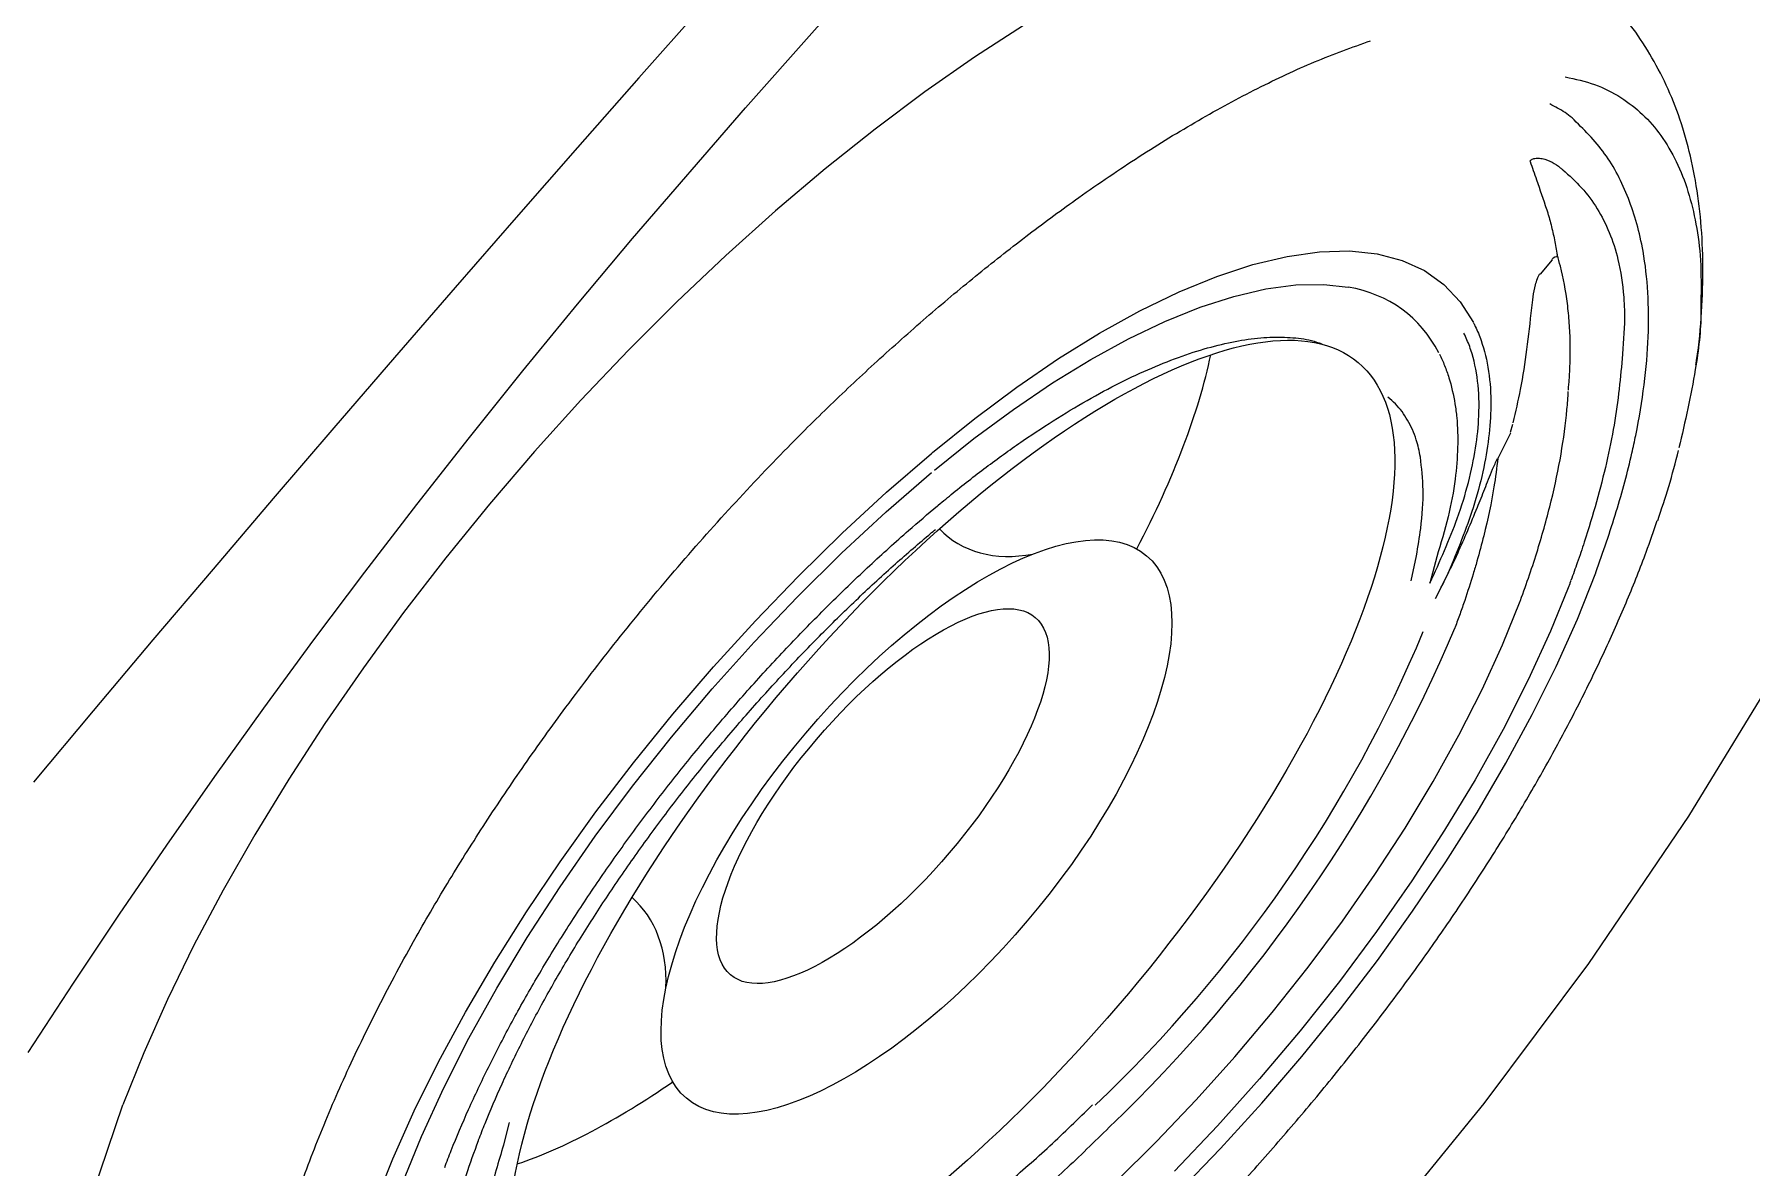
# Model space of a CAD drawing. Extents: x 938 to 1038, y 781 to 934.
# Drawn here: x 949.718 to 951.977, y 872.718 to 874.208 of the extents above; entities that cross this region are included whole.
import ezdxf

# ---------------------------------------------------------------- set-up
doc = ezdxf.new("R2010")
doc.units = 0
doc.header["$MEASUREMENT"] = 0
doc.linetypes.add('SLD-Solid', pattern=[0])
for name, color, linetype in [('1', 4, 'Continuous'), ('1_CYAN', 4, 'Continuous'), ('2', 2, 'Continuous'), ('DIM', 3, 'Continuous')]:
    doc.layers.add(name, color=color, linetype=linetype)

# ---------------------------------------------------------------- blocks, each defined once
blk = doc.blocks.new('MIDJET')
at = {"layer": '1', "color": 3, "linetype": 'SLD-Solid', "lineweight": 15}
for p, q in [((-0.07916177500534616, 1.19913128945926), (-0.1456321948490569, 1.231332416440353)), ((-0.01143703298683363, 1.163116611808704), (-0.07916177500534616, 1.19913128945926)), ((0.05727016776930327, 1.123432953348257), (-0.01143703298683363, 1.163116611808704)), ((0.1266839647929601, 1.080239730139184), (0.05727016776930327, 1.123432953348257)), ((0.1965257021402067, 1.033710267848548), (0.1266839647929601, 1.080239730139184)), ((0.2665150688487188, 0.9840313293248926), (0.1965257021402067, 1.033710267848548)), ((0.3363710481846596, 0.9314023328446979), (0.2665150688487188, 0.9840313293248926)), ((0.4058131851186815, 0.8760346807066526), (0.3363710481846596, 0.9314023328446979)), ((-0.3007123949947683, 0.9108167950045356), (-0.2409272785444472, 0.8820085267368114)), ((-0.2409272785444472, 0.8820085267368114), (-0.1798898275953889, 0.849391944359823)), ((-0.2748332697441427, 0.8719968570842411), (-0.2143259735345566, 0.8424302796437075)), ((0.4745627704948134, 0.8181504921477938), (0.4058131851186815, 0.8760346807066526)), ((-0.2143259735345566, 0.8424302796437075), (-0.1525254817430906, 0.8088024284014494)), ((-0.1798898275953889, 0.849391944359823), (-0.117901452170905, 0.813128096480952)), ((-0.117901452170905, 0.813128096480952), (-0.05526829267949296, 0.7733960902345842)), ((0.5423437975824257, 0.7579822548841548), (0.4745627704948134, 0.8181504921477938)), ((-0.1525254817430906, 0.8088024284014494), (-0.08977695034204203, 0.7713009893099496)), ((-0.2246613550926, 0.7680182315329631), (-0.223829354241623, 0.7676476453517438)), ((-0.08977695034204203, 0.7713009893099496), (-0.02643099850775599, 0.7301356469915703)), ((-0.05526829267949296, 0.7733960902345842), (0.007700413893431346, 0.7303920254563536)), ((0.6088841041254227, 0.6957714300635729), (0.5423437975824257, 0.7579822548841548)), ((-0.2040564612450879, 0.726243413797107), (-0.2291038460963861, 0.7341721511737518)), ((-0.02643099850775599, 0.7301356469915703), (0.03715857932485278, 0.6855362141791375)), ((0.007700413893431346, 0.7303920254563536), (0.0706936729465113, 0.6843283905744642)), ((0.03715857932485278, 0.6855362141791375), (0.1006365285862501, 0.6377519199917145)), ((0.0706936729465113, 0.6843283905744642), (0.1334003852071248, 0.635432600998314)), ((0.6739166695817715, 0.6317677685088796), (0.6088841041254227, 0.6957714300635729)), ((0.1006365285862501, 0.6377519199917145), (0.1636482554960139, 0.5870496571647834)), ((0.1334003852071248, 0.635432600998314), (0.1955109077239854, 0.5839461574314271)), ((0.7371803569579569, 0.5662282756701273), (0.6739166695817715, 0.6317677685088796)), ((0.1636482554960139, 0.5870496571647834), (0.2258417651508964, 0.5337126929966018)), ((0.1955109077239854, 0.5839461574314271), (0.2567185059078696, 0.5301232676291505)), ((0.7984212499144263, 0.4994159295572871), (0.7371803569579569, 0.5662282756701273)), ((0.2258417651508964, 0.5337126929966018), (0.2868696220712934, 0.4780389346494616)), ((0.2567185059078696, 0.5301232676291505), (0.3167209534576969, 0.4742297461524032)), ((0.8573934019050995, 0.4315990789865936), (0.7984212499144263, 0.4994159295572871)), ((0.2868696220712934, 0.4780389346494616), (0.3463909292820162, 0.4203394049225579)), ((0.3167209534576969, 0.4742297461524032), (0.3752219207555427, 0.4165416140557454)), ((0.9138601952750065, 0.3630498857439477), (0.8573934019050995, 0.4315990789865936)), ((0.3463909292820162, 0.4203394049225579), (0.4040732020937412, 0.3609363981163511)), ((0.3752219207555427, 0.4165416140557454), (0.4319324777305837, 0.3573437722756978)), ((0.9675948742838472, 0.2940435458692718), (0.9138601952750065, 0.3630498857439477)), ((0.4040732020937412, 0.3609363981163511), (0.4595941649500119, 0.3001618132641966)), ((0.4319324777305837, 0.3573437722756978), (0.4865726141307931, 0.2969285223536389)), ((0.4595941649500119, 0.3001618132641966), (0.5126436852019083, 0.2383551154191537)), ((0.4865726141307931, 0.2969285223536389), (0.5388725386271744, 0.2355942031767171)), ((1.018381737512414, 0.2248571161156718), (0.9675948742838472, 0.2940435458692718)), ((0.5126436852019083, 0.2383551154191537), (0.5629254811307334, 0.175861536062925)), ((0.5388725386271744, 0.2355942031767171), (0.5885738932123843, 0.1736437416675614)), ((1.066016903515518, 0.1557683114557733), (1.018381737512414, 0.2248571161156718)), ((0.5629254811307334, 0.175861536062925), (0.6101585497424367, 0.1130302443590807)), ((0.5885738932123843, 0.1736437416675614), (0.6354312844683818, 0.111383035622481)), ((1.110309202387555, 0.08705446244061932), (1.066016903515518, 0.1557683114557733)), ((0.5342452386158243, 0.1142426972362642), (0.5350541572037528, 0.1130922070813654)), ((0.5658686596157665, 0.1081833325488191), (0.5666357862985194, 0.1071105673578217)), ((0.6131417295719501, 0.1089070406784032), (0.6510585375235394, 0.05421097666044261)), ((0.6354311145956615, 0.1113830333935937), (0.6365171913398626, 0.1098897085450545)), ((0.6365171913398626, 0.1098897085450545), (0.6773690440095805, 0.0514320825179766)), ((1.151080732380947, 0.0189914570196521), (1.110309202387555, 0.08705446244061932)), ((0.6510585375235394, 0.05421097666044261), (0.6856830659964785, -0.0001064595432183069)), ((0.6773690440095805, 0.0514320825179766), (0.7147170452954299, -0.006655874952002705)), ((1.188167883124784, -0.04814749308401645), (1.151080732380947, 0.0189914570196521)), ((0.6856830659964785, -0.0001064595432183069), (0.7168009827484525, -0.05370902397056909)), ((0.7147170452954299, -0.006655874952002705), (0.7483286834238783, -0.06401243812616997)), ((-0.3366027226316533, -0.0643502523216597), (-0.2878091611190428, -0.1212685844863159)), ((0.7168009827484525, -0.05370902397056909), (0.7442197556169887, -0.1062649300379093)), ((0.7483286834238783, -0.06401243812616997), (0.777994591073174, -0.1202803995913939)), ((0.7442197556169887, -0.1062649300379093), (0.7677696058312122, -0.1574488212699237)), ((-0.2878091611190428, -0.1212685844863159), (-0.2367281427571015, -0.1772392895687744)), ((0.777994591073174, -0.1202803995913939), (0.8035300857183216, -0.175109383552325)), ((-0.3564781724274368, -0.145248366009767), (-0.3027079190388946, -0.2047017965439863)), ((-0.2725140062493523, -0.2030631139976293), (-0.3280349691056159, -0.1422885291454747)), ((0.7677696058312122, -0.1574488212699237), (0.7873046874108383, -0.2069438151237506)), ((-0.2367281427571015, -0.1772392895687744), (-0.1836467505548285, -0.2319479084886069)), ((0.8035300857183216, -0.175109383552325), (0.8247761251235346, -0.228157936122912)), ((-0.2148317334376202, -0.2624661208038361), (-0.2725140062493523, -0.2030631139976293)), ((-0.3027079190388946, -0.2047017965439863), (-0.2469002599260506, -0.2629571340686567)), ((0.7873046874108383, -0.2069438151237506), (0.8027041120259568, -0.2544435281346296)), ((-0.1836467505548285, -0.2319479084886069), (-0.1288634054916855, -0.2850868156362765)), ((0.8247761251235346, -0.228157936122912), (0.8416004526354968, -0.2790957155896336)), ((-0.2469002599260506, -0.2629571340686567), (-0.1893306435940758, -0.3197268546246903)), ((-0.1553104134044929, -0.3201656800919466), (-0.2148317334376202, -0.2624661208038361)), ((0.8027041120259568, -0.2544435281346296), (0.8138725611743496, -0.2996539373860116)), ((-0.1288634054916855, -0.2850868156362765), (-0.07268604721214444, -0.3363573312864787)), ((0.8416004526354968, -0.2790957155896336), (0.8538981608296936, -0.3276054670643731)), ((0.8138725611743496, -0.2996539373860116), (0.8207409162128982, -0.3422951706074144)), ((-0.1893306435940758, -0.3197268546246903), (-0.1302835327086029, -0.374730504825294)), ((-0.09428255648409589, -0.3758394384390868), (-0.1553104134044929, -0.3201656800919466)), ((-0.07268604721214444, -0.3363573312864787), (-0.01543045211409577, -0.3854712921912125)), ((0.8538981608296936, -0.3276054670643731), (0.8615928151658849, -0.3733851628631299)), ((0.8207409162128982, -0.3422951706074144), (0.8232665592756732, -0.3821032127260509)), ((-0.1302835327086029, -0.374730504825294), (-0.07005042866749989, -0.4276964427301237)), ((-0.0320890765927544, -0.4291763902563162), (-0.09428255648409589, -0.3758394384390868)), ((0.8232665592756732, -0.3821032127260509), (0.8214340025040485, -0.4188316941173298)), ((0.8615928151658849, -0.3733851628631299), (0.8646363927117591, -0.4161496617792437)), ((-0.01543045211409577, -0.3854712921912125), (0.04258148656383298, -0.4321525409809936)), ((-0.07005042866749989, -0.4276964427301237), (-0.008928759315232071, -0.4783632205415529)), ((0.8214340025040485, -0.4188316941173298), (0.8157006186702205, -0.4505288283372266)), ((0.8646363927117591, -0.4161496617792437), (0.8630099851018969, -0.4556326673108089)), ((0.03092265031700947, -0.4798786530832331), (-0.0320890765927544, -0.4291763902563162)), ((0.04258148656383298, -0.4321525409809936), (0.1010237300516934, -0.4761387138104283)), ((0.8630099851018969, -0.4556326673108089), (0.8567237519102093, -0.4915883081715577)), ((-0.008928759315232071, -0.4783632205415529), (0.05277961016649613, -0.5264805419039646)), ((0.09440059957840674, -0.527662947270656), (0.03092265031700947, -0.4798786530832331)), ((0.1010237300516934, -0.4761387138104283), (0.1595677370264212, -0.5171825523920859)), ((0.8567237519102093, -0.4915883081715577), (0.8458167421455727, -0.5237926398367279)), ((0.1595677370264212, -0.5171825523920859), (0.21788441910725, -0.5550533457155211)), ((0.4246229822019956, -0.5062542312755056), (0.4571575859855272, -0.5157002336642336)), ((0.05277961016649613, -0.5264805419039646), (0.1147699359973728, -0.5718108298644324)), ((0.1579901922928002, -0.5722623862585863), (0.09440059957840674, -0.527662947270656)), ((0.4324812997092522, -0.5560345889892204), (0.3994041958499395, -0.53692644916147)), ((0.4536861896288968, -0.5420627063764414), (0.4200684792634846, -0.530933925326849)), ((0.8458167421455727, -0.5237926398367279), (0.8303569620936884, -0.5520451513537097)), ((0.21788441910725, -0.5550533457155211), (0.2756459855342968, -0.5895382288194924)), ((0.8303569620936884, -0.5520451513537097), (0.8104406436616074, -0.5761698919052236)), ((0.1147699359973728, -0.5718108298644324), (0.1767361146714848, -0.6141301965231065)), ((0.2213361441270791, -0.6134277285769656), (0.1579901922928002, -0.5722623862585863)), ((0.8104406436616074, -0.5761698919052236), (0.7861918909449912, -0.596016681602336)), ((0.2756459855342968, -0.5895382288194924), (0.332527751439379, -0.6204433694948079)), ((0.7861918909449912, -0.596016681602336), (0.7577616033004446, -0.6114617796461488)), ((0.1767361146714848, -0.6141301965231065), (0.2383721175906572, -0.6532296686102796)), ((0.2840846424424228, -0.6509291054582889), (0.2213361441270791, -0.6134277285769656)), ((0.332527751439379, -0.6204433694948079), (0.3882099291078731, -0.647594954006621)), ((0.6093081070126161, -0.650202156123953), (0.5775109505388087, -0.6312540122870018)), ((0.2383721175906572, -0.6532296686102796), (0.2993735843462204, -0.688916188014133)), ((0.3458851635991422, -0.6845570173668278), (0.2840846424424228, -0.6509291054582889)), ((0.3882082311358346, -0.6475967461509953), (0.3890182506492295, -0.6479644889835612)), ((0.6107945199063138, -0.6503591337585419), (0.6210413181768573, -0.6538573459500299)), ((0.2993735843462204, -0.688916188014133), (0.3594392820647982, -0.7210135567291331)), ((0.4010829391531914, -0.7116679635653611), (0.3458851635991422, -0.6845570173668278)), ((0.3594392820647982, -0.7210135567291331), (0.4182725462832195, -0.7493631317365299)), ((0.406392457948499, -0.7141235940354278), (0.4010829391531914, -0.7116679635653611)), ((0.8330767317873935, -0.7203388016605743), (0.8153176367375039, -0.7033948580774023)), ((0.8388364723120816, -0.7277610845075202), (0.836150086811358, -0.7279449176594852))]:
    blk.add_line(p, q, dxfattribs=at)
at = {"layer": '1', "color": 3}
for centre, major_axis, ratio, start_param, end_param in [((0.1192344720720726, 0.1195088801366637), (0.5967276637128429, -0.576215286447689), 0.3644955798513458, 3.146562833120037, 9.429748140299623), ((0.3609887589327627, 0.3356866112881249), (0.5967276637128462, -0.5762152864477543), 0.364495579851353, 3.679415963998016, 4.068187139904578), ((0.1467084844990723, 0.1648701414983407), (0.335007496412527, -0.3265217946949104), 0.4082116169557454, 3.144741794582911, 9.427927101762497), ((-0.09133905297336042, 0.7149628302830706), (0.1722656439131815, -0.169553251858845), 0.700000000000027, -0.7252667287430151, -0.007908137019935868), ((0.1902426787997413, 0.2061563679601193), (0.2204798541199463, -0.2161642147788002), 0.371973248469353, 3.142643758382526, 9.425829065562112), ((0.6873068505680138, -0.05760381365483624), (0.1601084622655695, -0.1575874899404286), 0.6999999999999683, 3.068738936390603, 3.858971129962082), ((0.3609887589327627, 0.3356866112881249), (0.5967276637128802, -0.5762152864476898), 0.3644955798513433, -1.024668027333806, -0.5913272137987586)]:
    blk.add_ellipse(centre, major_axis=major_axis, ratio=ratio, start_param=start_param, end_param=end_param, dxfattribs=at)
at = {"layer": '1', "color": 3, "linetype": 'SLD-Solid', "lineweight": 15}
for centre, major_axis, ratio, start_param, end_param in [((0.5469432157060794, 0.4766810238045309), (0.946114857098742, -0.9312178970168021), 0.699999999999982, 4.567645542837863, 5.149834849265413), ((0.566247144720812, 0.500266765458008), (1.010455582634619, -0.9945455518744755), 0.6999999999999829, 4.571790723567589, 5.145689688817794), ((0.5479330481392708, -0.3064110597949536), (0.2253859154012132, -0.2218371232439412), 0.7000000000000203, -0.2809991139810488, 0.3946791343830383), ((0.5750355527887763, -0.630116160261025), (0.00233832875855138, 1.855504310473285e-05), 0.9999999999457592, -0.4387966575200624, -0.3098644343671335), ((0.8303697117683413, -0.7241186557525339), (0.005033874344707123, -0.004954613962522649), 0.6999999999999343, 0.2718990890438839, 1.628296799650735)]:
    blk.add_ellipse(centre, major_axis=major_axis, ratio=ratio, start_param=start_param, end_param=end_param, dxfattribs=at)
for points, knots in [([(-0.3228083809194899, 1.028044620344389), (-0.312420742817622, 1.023911319705448), (-0.2757162745980111, 1.009306401777437), (-0.2109070261829515, 0.9800873164124795), (-0.1269124447858516, 0.9372359922766549), (-0.04044499116479017, 0.8878186385365581), (0.04226150083716362, 0.8356763787241022), (0.1196630580554867, 0.7827592089527684), (0.1918302540250494, 0.7300254021569685), (0.2640190638505686, 0.6737918826011935), (0.3401036148975081, 0.6107799725642593), (0.4190022486309104, 0.5410502700264459), (0.5006461251433905, 0.463800897264278), (0.5802205103926781, 0.3831289221971588), (0.6507180946088909, 0.3063629292004464), (0.7122431984861777, 0.2352377519817139), (0.7470955837410784, 0.1919400777168079), (0.764558285007567, 0.1702458853195878)], [0, 0, 0, 0, 0.02936692012341424, 0.1037673026158927, 0.1781676561717678, 0.2547294059944991, 0.3312911512215466, 0.3933059458810084, 0.4553207315038745, 0.5185676568654695, 0.5818146106266968, 0.656274788192156, 0.7307350024676587, 0.8073586783976775, 0.8839824166536006, 0.9418696773600741, 1, 1, 1, 1]), ([(-0.4700362616823668, 0.8468620378473304), (-0.4672529390692617, 0.8464953917975748), (-0.4503910798619444, 0.8442741853730098), (-0.4168207650756841, 0.8366724213566528), (-0.3697795182620354, 0.824005504105898), (-0.3201502523276218, 0.807378473301597), (-0.2719504216183424, 0.788947542765456), (-0.2392911817573236, 0.7743763080979136), (-0.2246143570601049, 0.7678281012888419)], [0, 0, 0, 0, 0.03960790484329149, 0.2399516720842665, 0.4393013143043341, 0.6362561632267278, 0.8365361671082376, 1, 1, 1, 1]), ([(-0.2291038460963861, 0.7341721511737518), (-0.2503753662419896, 0.7420343845404744), (-0.2977919517879641, 0.7595601776414753), (-0.354358908613122, 0.7804920070541641), (-0.3946365693913449, 0.7982303334165266), (-0.4123706026622216, 0.8076973937252916), (-0.4186503302178721, 0.8134041166312898), (-0.4202750229740531, 0.8148805614745953)], [0, 0, 0, 0, 0.3223271387977175, 0.7185030616512978, 0.8922651605800004, 0.972126814158207, 1, 1, 1, 1]), ([(-0.2570248553791217, 0.814722497050937), (-0.2497687162646187, 0.8113653538164982), (-0.2254758149928477, 0.8001259401472538), (-0.1831329154553316, 0.7784949511988657), (-0.1298112535971399, 0.7487397926558117), (-0.07565086917905717, 0.7157859902984853), (-0.02096757028096619, 0.6798795937716733), (0.03397003352642969, 0.6411711322699603), (0.08887859042798141, 0.5998567641925092), (0.1434783977758798, 0.5561395220733516), (0.1974904994793292, 0.5102379245612667), (0.2506397150656099, 0.462382116260116), (0.3026552205321522, 0.4128132449955046), (0.353273625537021, 0.3617820556615925), (0.4022337243809986, 0.3095481666674971), (0.4493030203434785, 0.2563773631499799), (0.4941866708692046, 0.2025435800211), (0.5331650670254149, 0.1530249364967915), (0.5563009680069229, 0.1215342199461702), (0.566132189530208, 0.1081527566271774)], [0, 0, 0, 0, 0.02627491320909692, 0.08796604674192407, 0.1496976231393439, 0.2114644510409171, 0.2732674375312716, 0.335104743661679, 0.3969728185703528, 0.4588669698473788, 0.5207819703564909, 0.5827122116655061, 0.644651889205555, 0.7065950291543428, 0.7685348599167549, 0.8304642359526179, 0.8923770672691675, 0.9542674005430976, 1, 1, 1, 1]), ([(-0.2239947855306355, 0.7676419735411457), (-0.2169687179010111, 0.764363910369326), (-0.1935740439885336, 0.7534489543780012), (-0.1528059768785397, 0.7323932947869309), (-0.1015258011372282, 0.7033997765883981), (-0.04944531643729988, 0.6712336378307953), (0.003107583364354127, 0.6361493476121325), (0.05585155892038784, 0.598308172288057), (0.108490939973592, 0.5579181993732334), (0.1607342139032113, 0.515195361665107), (0.2122913042989154, 0.4703719251163676), (0.2628767186369885, 0.4236923298375643), (0.3122106374053715, 0.375412481201991), (0.360020857981425, 0.3257986140607727), (0.4060422691382399, 0.2751255050767298), (0.4500276661839706, 0.223673936539214), (0.4909836860164418, 0.1726453293239985), (0.518545105891846, 0.1360814949106697), (0.5324044986945182, 0.1169248361366328), (0.5343616711127481, 0.1142196033236331)], [0, 0, 0, 0, 0.02755396033081172, 0.09174632965644011, 0.1559860185563087, 0.2202674027794637, 0.2845909535395793, 0.3489539635118629, 0.4133516745822353, 0.4777782021506181, 0.5422269424155356, 0.6066909494717849, 0.6711630292012192, 0.735635925229539, 0.8001000946344511, 0.8645480067847848, 0.9289722376925157, 0.9899697209469013, 1, 1, 1, 1]), ([(0.764558285007567, 0.1702458853195878), (0.7823339339525148, 0.1473551769264105), (0.8178852017774645, 0.1015737988563643), (0.8676892224222001, 0.03254039133753395), (0.9146269677701468, -0.03648518186790284), (0.9615188454342416, -0.1104855421087052), (1.006821067423701, -0.1884489108569056), (1.049456484185541, -0.2702983864133444), (1.085644128885377, -0.3500683748788163), (1.115985769256284, -0.428433286738013), (1.129823753060037, -0.4773766146704617), (1.136862690329735, -0.5022725113540645)], [0, 0, 0, 0, 0.09567360925402428, 0.191347056690102, 0.2887281518178285, 0.3861090357574081, 0.5059403623566601, 0.6257711956785333, 0.7490643931680849, 0.8723571280124949, 1, 1, 1, 1]), ([(0.5668486967487496, 0.1070837621201974), (0.5717758645043673, 0.1002247817486364), (0.5883930539410756, 0.07709243029847812), (0.614656144949187, 0.0378278227176736), (0.644387287648307, -0.01027078968037642), (0.6708711009230299, -0.05749614264722425), (0.6940241807683094, -0.1035436487124741), (0.7137036667434487, -0.1481197586354313), (0.7298183033404158, -0.1909448362513615), (0.7422957746487242, -0.2317517769418203), (0.7511002410869736, -0.2702998153277747), (0.756202769308274, -0.3063564861453756), (0.7576702838945337, -0.3397928598625271), (0.7553076333583277, -0.3702584552912072), (0.7507868028798867, -0.3940034074180545), (0.745687561854119, -0.4062687947916999), (0.7438981934136066, -0.4105728268949349)], [0, 0, 0, 0, 0.032535998350018, 0.1097297423004478, 0.1868684736779685, 0.2639312098024728, 0.3409150592930653, 0.4178239284937144, 0.4946724456234289, 0.5714918238943778, 0.648318548362198, 0.7252270457841609, 0.8023331704270555, 0.8797977501255231, 0.9578199753027156, 1, 1, 1, 1]), ([(-0.3298508705524767, 0.07885832966154283), (-0.3147499425067153, 0.05884616691403721), (-0.2844102325049107, 0.018639153647797), (-0.2507077770928277, -0.02084401884549436), (-0.2337799828134024, -0.04067530452758206)], [0, 0, 0, 0, 0.4977281603834831, 1, 1, 1, 1]), ([(-0.264665744263354, -0.06070142601163298), (-0.2823809971378139, -0.0399662518065611), (-0.3179730850821088, 0.001693223735614424), (-0.3500131867028742, 0.04411753946651231), (-0.366105965895585, 0.06542599702196128)], [0, 0, 0, 0, 0.4977300826573654, 0.9999999999999999, 0.9999999999999999, 0.9999999999999999, 0.9999999999999999]), ([(-0.5781235513755263, 0.03596270660015932), (-0.5757465080414619, 0.03279288292658578), (-0.5575809617763241, 0.008568848905213144), (-0.521187761416698, -0.03649980953264276), (-0.4689734683235969, -0.0989956322656127), (-0.4143117811536285, -0.1608340508372095), (-0.3577670825360215, -0.2217397110440373), (-0.2995393046171699, -0.2813899499330716), (-0.2399449086419239, -0.3394781004538459), (-0.1792726456370488, -0.3957124209920124), (-0.1178129495910554, -0.4498221940719702), (-0.05585762778198955, -0.5015513772075053), (0.006290266994973592, -0.5506421307363638), (0.06855460490278631, -0.5970705821231803), (0.1309678919474919, -0.6409074490601654), (0.1935889263648534, -0.6821846695830942), (0.2562247502100803, -0.7207330915001933), (0.3186094353099307, -0.7563859510835584), (0.3803809976725603, -0.7887581955499314), (0.4348290433344033, -0.8150916347910027), (0.4680229604616812, -0.8290166052648544), (0.4813975959120498, -0.8346273140893317)], [0, 0, 0, 0, 0.008425394087086906, 0.06438750354191855, 0.1205680313497958, 0.1769097223443286, 0.2333453353289424, 0.2897858741207466, 0.346148147303363, 0.4023636204910933, 0.4583739800792565, 0.5141354987221093, 0.5695912546472817, 0.6246639913101191, 0.6799567919834408, 0.7356625290204116, 0.7917433054837872, 0.8481462219422851, 0.9048051702289863, 0.9616436909188879, 1, 1, 1, 1]), ([(0.5862171158944989, -0.5298108382689293), (0.5940669875176212, -0.5287537405972813), (0.6069698005762518, -0.527016191972649), (0.6276638942143364, -0.5206386174428701), (0.6439983968039797, -0.5126021667603169), (0.6583765955711272, -0.5021215054457571), (0.664696782978055, -0.495846361408212), (0.6678568405626777, -0.4927088252508725)], [0, 0, 0, 0, 0.2370067862166867, 0.3895674226282543, 0.6949044406209007, 0.8474539638817129, 0.9999999999999999, 0.9999999999999999, 0.9999999999999999, 0.9999999999999999]), ([(0.4571575859855272, -0.5157002336642336), (0.4691116925952059, -0.5185617455545355), (0.4994741453953111, -0.5258297516501358), (0.5439319533384221, -0.5317003377808902), (0.572062771872325, -0.5304433207877537), (0.5862171158944989, -0.5298108382689293)], [0, 0, 0, 0, 0.2439361191999588, 0.6195777858838392, 1, 1, 1, 1]), ([(0.3994041958499395, -0.53692644916147), (0.418379912032222, -0.5481933116856368), (0.4563929643721636, -0.570763623695143), (0.5028232467455283, -0.5940472963302312), (0.5386726962908526, -0.6113974334137282), (0.5589002383993886, -0.620785956900292), (0.5728184375330372, -0.6283369499038969), (0.5775298354221405, -0.6308930084971536)], [0, 0, 0, 0, 0.3341136235385501, 0.6693122165741888, 0.8006503111759679, 0.9325188773273942, 1, 1, 1, 1]), ([(0.4200684792634846, -0.530933925326849), (0.4478092822251796, -0.5458874690181972), (0.4917516546260998, -0.5695743892023586), (0.5490122303695841, -0.5911913356514447), (0.5934376924333122, -0.6039042886702362), (0.6378808081012153, -0.6114809487309003), (0.6814371313166703, -0.6130909359984997), (0.7123287091917945, -0.6085371159011572), (0.7313366620791157, -0.6031431986007334), (0.7388389109529925, -0.6003368171090955), (0.7434399902369933, -0.5987329927867648), (0.7448174508747627, -0.5980139092786629), (0.7448176233419304, -0.598013819244656)], [0, 0, 0, 0, 0.2189081950545031, 0.3467580027148764, 0.4751575484972852, 0.6035614231707596, 0.754595933187266, 0.9056689505492694, 0.9433961232043503, 0.9811214659316814, 0.9999976362828408, 1, 1, 1, 1]), ([(0.3599581624710311, -0.5598611585171653), (0.3599453235966763, -0.5598552490289848), (0.3595132432560249, -0.5596563707167519), (0.3590813673683044, -0.5594575034580629), (0.3586623242797771, -0.5592645453590706)], [0, 0, 0, 0, 0.02971409052936196, 1, 1, 1, 1]), ([(0.5775109505388087, -0.6312540122870018), (0.5652269226106483, -0.6288366597899682), (0.5329188180553999, -0.6224788040705391), (0.4881965718252772, -0.6097158025336142), (0.450042690447944, -0.5966609660987103), (0.422365220983373, -0.5863414855234339), (0.3999190785902584, -0.5773645291390181), (0.3771605667943732, -0.5675735045682728), (0.3657303553247289, -0.5625386550597682), (0.359956038056481, -0.5598578933200997), (0.3599557101701762, -0.5598577410968915)], [0, 0, 0, 0, 0.1824788592450304, 0.4799359052332491, 0.6285186328834884, 0.7027831128429676, 0.8513995746924743, 0.9256841629018931, 0.9999957800820473, 1, 1, 1, 1]), ([(0.7570421127654328, -0.6117763229129451), (0.7555482961118258, -0.612406373378235), (0.7510647643002741, -0.6142974028410748), (0.7433532974578725, -0.6171031855311071), (0.7242210978910535, -0.6229464052268838), (0.6931597178975153, -0.6281871867370512), (0.6497509570641355, -0.6279792632744403), (0.6054262919137727, -0.6218169598987657), (0.5613629511418026, -0.6110710260160772), (0.5042280270101571, -0.5917498665110088), (0.4602781398884375, -0.5698717617575966), (0.4324812997092522, -0.5560345889892204)], [0, 0, 0, 0, 0.01877381062244859, 0.05634759590312344, 0.0938863884945314, 0.2442891548824465, 0.3947292387008163, 0.5226702782251216, 0.6514061083895282, 0.7795259708928098, 0.9999999999999999, 0.9999999999999999, 0.9999999999999999, 0.9999999999999999]), ([(0.7195105302466445, -0.5640852741558149), (0.7195084374286296, -0.5640861510117503), (0.7144730376843782, -0.5661958996827394), (0.7041377716198269, -0.5699571908337333), (0.6824421945833876, -0.5760297498014353), (0.6592294172655926, -0.579753998497381), (0.6284737952312014, -0.5815248580382928), (0.5959714742429583, -0.5803406615777646), (0.5528720360712214, -0.573760759979848), (0.5057404278618662, -0.5619591101249881), (0.4710376212683158, -0.5486948481814693), (0.4536861896288968, -0.5420627063764414)], [0, 0, 0, 0, 3.096235416579322e-05, 0.07449660189262602, 0.1489698406451523, 0.298004237694433, 0.3724876312712596, 0.5215577490401927, 0.6706688341833821, 0.8353341481186412, 1, 1, 1, 1]), ([(0.3883492018075287, -0.647364942832624), (0.3883486159753744, -0.6473646835771092), (0.3880079727840666, -0.6472139345555803), (0.3876625024304872, -0.6470538484708896), (0.3873176262107165, -0.6468940376994254)], [0, 0, 0, 0, 0.001719782370614326, 1, 1, 1, 1]), ([(0.3890182419407182, -0.6479644126488893), (0.399953522377956, -0.652794156066733), (0.4218427017415252, -0.6624618660591466), (0.4540868503482756, -0.675405140788726), (0.4858564519717845, -0.687183891173234), (0.5274511643733746, -0.7011683257522492), (0.5779096723595387, -0.7154065776612413), (0.624698522957587, -0.7250916286002251), (0.6509647133876868, -0.7286944009796912), (0.6588191152025047, -0.729771741144063)], [0, 0, 0, 0, 0.1127647205419534, 0.2257214351284905, 0.3386380659254988, 0.451639685194771, 0.6776010250691855, 0.9035927535615599, 1, 1, 1, 1]), ([(0.6228996728888134, -0.6544913065602316), (0.637186621678083, -0.6590141958022855), (0.668652667318895, -0.6689755557411985), (0.7173807847888583, -0.6794642487369629), (0.7623012673946832, -0.6878855256046421), (0.792806019946461, -0.6932991088596054), (0.8078866241598348, -0.6984942879873159), (0.8123117966323434, -0.7007879351506858), (0.8144195833686751, -0.7021727817585912), (0.815326369763838, -0.7029804081864057), (0.8157806770557272, -0.70338503553549)], [0, 0, 0, 0, 0.2353564721933256, 0.5183568307784793, 0.8012785325379763, 0.9441890029590019, 0.9763281831788344, 0.9876000068468676, 0.9937875034972418, 1, 1, 1, 1]), ([(0.9640962166111109, -0.7000214975184349), (0.9643872232262964, -0.7002978641392872), (0.9650310958190076, -0.7009093447154271), (0.9659647742688051, -0.7021589533859753), (0.9668249014693941, -0.7038152351287721), (0.9675539101357344, -0.7061406869056412), (0.9680319980761851, -0.7110267883171133), (0.9661459975446434, -0.71952265490674), (0.9611812121285936, -0.7298048302502735), (0.9549614614961115, -0.7375388035792696), (0.951154564941497, -0.7416547620937024), (0.9501849159844937, -0.7427031317626387)], [0, 0, 0, 0, 0.01601994041850557, 0.03544524431520967, 0.05487146208666329, 0.0807799110906885, 0.1271702940353125, 0.2748870540060839, 0.5838058368049888, 0.8939918039619035, 1, 1, 1, 1]), ([(0.4104012954769161, -0.7158821375095954), (0.4099456518076039, -0.7156759402744939), (0.4092421411775931, -0.7153575731895643), (0.4079032288840523, -0.7147588412808545), (0.4070247595638961, -0.7143894634998276), (0.406392457948499, -0.7141235940354278)], [0, 0, 0, 0, 0.3399877001737796, 0.5249386247482603, 1, 1, 1, 1]), ([(0.7030405504117994, -0.8043183919825054), (0.6727605489583439, -0.7994474835823553), (0.6273120272950905, -0.7921365332746291), (0.5620493585820583, -0.7738273355790426), (0.5116890046897424, -0.7572548410447126), (0.4685455962837608, -0.7407999253007205), (0.4347452869008492, -0.7267453266639876), (0.4182878367829517, -0.7194541764901317), (0.4107068165352956, -0.7160955543037915)], [0, 0, 0, 0, 0.3370082900500307, 0.5058298492679484, 0.6746776171741028, 0.8435126917632826, 0.9279151117733643, 1, 1, 1, 1]), ([(0.900075902853942, -0.7177856056008096), (0.8996565611406311, -0.717884861523018), (0.898412565948405, -0.7181793084766923), (0.896341715630868, -0.7186534793962238), (0.8930361877827835, -0.7193943243997012), (0.8872415158737255, -0.72064174037709), (0.8756169682125261, -0.7229031126850884), (0.858936810365968, -0.7256289346307057), (0.8455367653493653, -0.7270503487509643), (0.8388364723120816, -0.7277610845075202)], [0, 0, 0, 0, 0.02073887834678214, 0.06152277280705157, 0.1023092545671613, 0.1838888327903821, 0.3470599419467653, 0.6735167889873003, 1, 1, 1, 1]), ([(0.9640359406970092, -0.7005705679296028), (0.955832078630479, -0.7028089495628791), (0.9341940706609222, -0.7087127689136707), (0.9131446309944522, -0.7143103182759347), (0.900075902853942, -0.7177856056008096)], [0, 0, 0, 0, 0.3791412813080077, 0.9999999999999999, 0.9999999999999999, 0.9999999999999999, 0.9999999999999999]), ([(0.6606647837258564, -0.7300305788364483), (0.6607102655783024, -0.7300380371464286), (0.6653865668926215, -0.7308048771707973), (0.6723532880001386, -0.7318508374329156), (0.6838086124024585, -0.7333723522539088), (0.6997337191445041, -0.7351883797988137), (0.7221600486874209, -0.7369042316681913), (0.7485222610196871, -0.7375436396535804), (0.7828924602396654, -0.7364964410155892), (0.812998939719499, -0.7331264658139673), (0.8338742635060399, -0.7287915289693387), (0.8388364723120816, -0.7277610845075202)], [0, 0, 0, 0, 0.0007138176914556515, 0.07339249456088477, 0.1097211633392624, 0.1824212211541882, 0.3277241101155046, 0.4730631762753293, 0.6184822653479662, 0.9093105964766752, 1, 1, 1, 1]), ([(0.9501849159844937, -0.7427031317626387), (0.9419521470424215, -0.7506435383459689), (0.9254881241045041, -0.7665228903652945), (0.8965289406268582, -0.784885159230484), (0.8641692149765561, -0.7987770494693223), (0.8250163541784659, -0.8084137517734291), (0.788466468266634, -0.8114433824664076), (0.7468970727596229, -0.8106240983330224), (0.7212716212717396, -0.8069381558683517), (0.7031796348372552, -0.8043358204089941)], [0, 0, 0, 0, 0.1441016133287061, 0.28817670991771, 0.4319441925066109, 0.5757118239141494, 0.7575254915745191, 0.8288090448193932, 1, 1, 1, 1]), ([(1.017443274886205, -0.7594698939517741), (1.019979188811469, -0.7566929718492048), (1.027528019598243, -0.748426715312803), (1.033574826371186, -0.7382221937427147), (1.037590301149542, -0.7314457246857842)], [0, 0, 0, 0, 0.3359346628487302, 0.9999999999999999, 0.9999999999999999, 0.9999999999999999, 0.9999999999999999]), ([(0.4182725731956438, -0.7493632641058952), (0.4184418732140642, -0.749440224306241), (0.4186444820308566, -0.749532325980411), (0.4188470596309628, -0.7496243480391627), (0.4188803632973048, -0.7496394764242211)], [0, 0, 0, 0, 0.8356004496836431, 1, 1, 1, 1]), ([(0.4188811951526787, -0.7496452514466654), (0.4450681603514823, -0.760772705923884), (0.4974280903739299, -0.7830216657911961), (0.5556026044718294, -0.8029825920764893), (0.6100712789608949, -0.8186201450165669), (0.6613123722335104, -0.8308615129362096), (0.7236842046173635, -0.8405470697221062), (0.7822444081808371, -0.8440864785018931), (0.8447940853255034, -0.8411916572685953), (0.908176970413507, -0.827983577198296), (0.9696433881589996, -0.8016853032434739), (1.001527111041746, -0.7735265668238611), (1.017443274886205, -0.7594698939517741)], [0, 0, 0, 0, 0.09968592125919291, 0.1993185472896697, 0.2304213237271221, 0.3228014765665498, 0.4151793142156599, 0.5075389160903034, 0.5998995946434135, 0.7331386774705888, 0.8667844232386472, 1, 1, 1, 1]), ([(1.071709684629987, -0.7543676344288315), (1.067937354567718, -0.7672930185441231), (1.060365132779935, -0.7932382231253428), (1.040888029613129, -0.8255779713520752), (1.016409036070591, -0.8530119712145421), (0.9866230899724187, -0.8754023101929675), (0.9513522379660131, -0.8930469808991148), (0.9113764733832639, -0.90571684722957), (0.8671993162458875, -0.9131551394363413), (0.8186393130139535, -0.9163085333406542), (0.7822100730899564, -0.9133057338879809), (0.7633965231427879, -0.9117549653953603)], [0, 0, 0, 0, 0.113502429581556, 0.2278341385977504, 0.3362789796683195, 0.4447255444301142, 0.5557808606012881, 0.6668429775371649, 0.7750566043951234, 0.8838300272712791, 1, 1, 1, 1]), ([(0.4813679651389435, -0.8353929864866956), (0.4959624168220813, -0.8414045498532374), (0.5266557040808806, -0.8540473435182463), (0.5560830054821366, -0.8639715187558323), (0.5715178229619085, -0.8691768154067603)], [0, 0, 0, 0, 0.4754932751282587, 1, 1, 1, 1]), ([(0.6821773627516592, -0.899522596986472), (0.6841922963007008, -0.9000063809846068), (0.7075461431450023, -0.905613621681681), (0.75084063257259, -0.9121243144701054), (0.8113393906418054, -0.9185283716263797), (0.8690291736407119, -0.9197825493990592), (0.9237783292617792, -0.9165281911921426), (0.9753510241248335, -0.908746771242491), (1.023561267812156, -0.8965839496926549), (1.068413933374472, -0.8803405557135591), (1.109324868188907, -0.8596547489423472), (1.136313519384615, -0.8436010293600447), (1.148590837578141, -0.83340251174738), (1.149545388632916, -0.8326095856709514)], [0, 0, 0, 0, 0.01107455386470427, 0.1283582949667612, 0.243714814268178, 0.3568613588171748, 0.4676789779623503, 0.5762018384322658, 0.6825835034616663, 0.7870582253635365, 0.889908239905505, 0.9914404592220626, 1, 1, 1, 1]), ([(0.7633965231427879, -0.9117549653953603), (0.7591061918700106, -0.9115342983405128), (0.7319469567552517, -0.9101374019138149), (0.6699595394699998, -0.8986424463712837), (0.6088351234776468, -0.8801601214057371), (0.5746982100763276, -0.8698380673368291)], [0, 0, 0, 0, 0.07649494389470674, 0.4842386366541369, 1, 1, 1, 1])]:
    blk.add_open_spline(points, degree=3, knots=knots, dxfattribs=at)
at = {"layer": 'DIM'}
blk.add_line((-0.2604987630922011, 1.278998550980475), (-0.1456321948490569, 1.231332416440353), dxfattribs=at)
blk = doc.blocks.new('Pillow07')
at = {"layer": '1_CYAN', "color": 4, "linetype": 'Continuous'}
blk.add_lwpolyline([(-2.358332637180531, -0.8695079955767184, -0.006602996200458367), (-5.744514135863909, -0.6163989818215185, -0.02192391035929798), (-6.177957016214016, -0.5535872521422469, -0.08150182780648879), (-6.68289164490028, -0.382481128966683, -0.1551490614242185), (-7.056997164799462, -0.002437467740469046, -0.08301324800163974), (-7.178174548866263, 0.3004017295318704, -0.1363264164371228), (-7.125374036986983, 1.034083846296076, -0.09677777535910637), (-6.56520503488024, 1.943802600401373, -0.1273971405966904), (-4.291248621533974, 3.344006963225443, -0.1868719742021929), (-3.257582251125974, 3.279550644586543, 0.06562460973818743), (-1.709945417316053, 2.868126927913902, 0.07143538561792971), (1.709945417191786, 2.868126927913902, 0.06562460973818743), (3.257582251001708, 3.279550644586543, -0.1868719742021929), (4.291248621409707, 3.344006963225443, -0.1273971405966904), (6.565205034755973, 1.943802600401373, -0.09677777535910637), (7.125374036862716, 1.034083846296076, -0.1363264164371228), (7.178174548741996, 0.3004017295318704, -0.08301324800163974), (7.056997164675195, -0.002437467740469046, -0.1551490614242231), (6.682891644776014, -0.382481128966683, -0.08150182780648879), (6.177957016089749, -0.5535872521422469, -0.02192391035929798), (5.744514135739642, -0.6163989818215185, -0.006602996200458367), (2.358332637056265, -0.8695079955767184, -0.02343007855325684)], format="xyb", close=True, dxfattribs=at)
blk = doc.blocks.new('VISTA')
at = {"layer": '1', "color": 3, "linetype": 'Continuous'}
for points in [[(12.71768906424609, 74.67813714247097), (12.6366360642462, 74.58669714247094), (12.55585206424621, 74.49505714247096), (12.47533406424623, 74.40322714247088), (12.39508006424626, 74.31117714247091), (12.31508406424609, 74.21892714247087), (12.23534406424619, 74.12645714247094), (12.15585606424611, 74.03377714247097), (12.07661806424608, 73.94087714247087), (11.99763106424621, 73.84775714247087), (11.91889406424616, 73.75441714247097), (11.84040906424616, 73.66086714247092)], [(12.77668006424619, 74.5473571424709), (12.95481506424608, 74.74787714247088), (13.13413906424626, 74.94723714247095), (13.31465206424627, 75.14542714247091), (13.49635106424626, 75.34245714247095), (13.6792360642462, 75.5383071424709), (13.86330606424622, 75.73299714247094), (14.04855906424609, 75.92650714247088), (14.23499406424617, 76.11884714247094), (14.4226100642461, 76.31001714247088), (14.61140706424612, 76.50000714247096), (14.80138206424613, 76.68882714247093), (14.99253506424611, 76.87646714247091), (15.18486406424609, 77.06292714247093), (15.37836906424627, 77.24820714247096), (15.57304806424622, 77.4323071424709), (15.76890006424628, 77.61522714247087), (15.96592406424611, 77.79696714247086), (16.16411906424628, 77.97752714247088), (16.56401706424617, 78.33507714247094)], [(13.4687630642461, 72.90793714247093), (13.60840206424609, 73.06633714247096), (13.74825106424623, 73.2381471424709), (13.8856430642461, 73.42209714247088), (14.01747306424613, 73.6162071424709), (14.14031006424625, 73.81768714247096), (14.25057606424616, 74.02301714247085), (14.34477506424628, 74.22804714247093), (14.41976506424612, 74.42821714247088), (14.47303206424613, 74.61885714247092), (14.50292106424627, 74.79549714247094), (14.50878706424623, 74.9542371424709), (14.49104606424612, 75.09203714247087), (14.45110006424625, 75.20685714247088), (14.31409306424621, 75.36484714247092)], [(11.83357806424624, 73.30537714247089), (11.8929940642463, 73.39643714247097), (11.9537300642462, 73.48726714247096), (12.01576106424613, 73.57783714247091), (12.07906406424627, 73.66811714247092), (12.14361306424621, 73.75806714247085), (12.20938506424613, 73.8476571424709), (12.27635506424622, 73.93684714247092), (12.34450006424618, 74.02561714247088), (12.4137960642463, 74.11392714247097), (12.4842170642462, 74.20173714247096), (12.55574006424627, 74.28901714247093), (12.62834106424611, 74.37573714247094), (12.77668006424619, 74.5473571424709)]]:
    blk.add_lwpolyline(points, dxfattribs=at)
at = {"layer": '2', "linetype": 'Continuous', "rotation": 45.0000000000046}
blk.add_blockref('Pillow07', (13.64680010052348, 77.65223442887839), dxfattribs=at)
at = {"layer": 'DIM', "rotation": 93.95912124402405}
blk.add_blockref('MIDJET', (13.1762524095866, 73.46677530949444), dxfattribs=at)

msp = doc.modelspace()

# ---------------------------------------------------------------- block references
at = {"layer": '1'}
msp.add_blockref('VISTA', (937.8767352618522, 799.5643931736838), dxfattribs=at)

doc.saveas('drawing.dxf')
